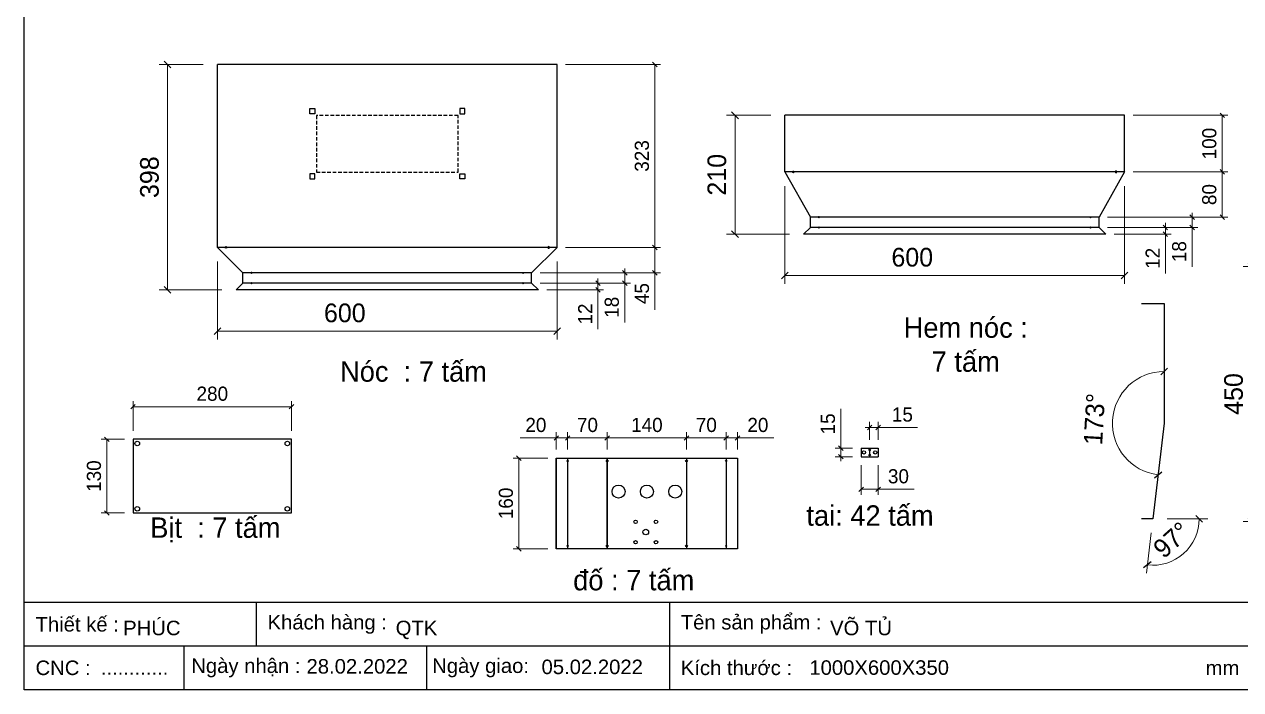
# Model space of a CAD drawing. Header units: millimetres. Extents: x 0 to 3804, y 0 to 2690.
# Drawn here: x 0 to 2149, y 0 to 1175 of the extents above; entities that cross this region are included whole.
import ezdxf

# ---------------------------------------------------------------- set-up
doc = ezdxf.new("R2010")
doc.units = ezdxf.units.MM
doc.linetypes.add('HIDDEN', pattern=[9.525, 6.35, -3.175])
for name, color, linetype in [('CNC', 7, 'Continuous'), ('DIM', 253, 'Continuous'), ('FIRE PROTECTION', 1, 'Continuous')]:
    doc.layers.add(name, color=color, linetype=linetype)
doc.styles.add('Arial', font='arial.ttf')
doc.dimstyles.new('Dim-25', dxfattribs={"dimtxt": 25, "dimasz": 8, "dimexe": 10, "dimexo": 15, "dimgap": 10, "dimtad": 1, "dimdec": 0, "dimtxsty": 'Standard', "dimblk": 'OBLIQUE', "dimcen": 10, "dimclrd": 5, "dimclre": 5, "dimclrt": 3, "dimazin": 3, "dimtfac": 1, "dimtdec": 0, "dimtmove": 0, "dimatfit": 3, "dimldrblk": 'OBLIQUE', "dimlwd": 9, "dimlwe": 9})
doc.dimstyles.new('Dim-33', dxfattribs={"dimtxt": 33, "dimasz": 12, "dimexe": 15, "dimexo": 25, "dimgap": 15, "dimtad": 1, "dimdec": 0, "dimtxsty": 'Standard', "dimblk": 'OBLIQUE', "dimcen": 10, "dimclrd": 5, "dimclre": 5, "dimclrt": 3, "dimazin": 3, "dimtfac": 1, "dimtdec": 0, "dimtmove": 0, "dimatfit": 3, "dimldrblk": 'OPEN30', "dimlwd": 9, "dimlwe": 9})

# ---------------------------------------------------------------- blocks, each defined once
blk = doc.blocks.new('*D12')
at = {"color": 0, "linetype": 'ByBlock', "lineweight": -2}
for p, q in [((347.2, 639.1), (335.2, 627.1)), ((935.2, 627.1), (947.2, 639.1))]:
    blk.add_line(p, q, dxfattribs=at)
at = {"layer": 'Defpoints', "color": 0, "transparency": 16777216}
for p in [(341.2, 780.8), (941.2, 780.8), (341.2, 633.1)]:
    blk.add_point(p, dxfattribs=at)
at = {"layer": 'DIM', "color": 5, "lineweight": 9, "transparency": 16777216}
for p, q in [((341.2, 755.8), (341.2, 618.1)), ((941.2, 755.8), (941.2, 618.1)), ((941.2, 633.1), (341.2, 633.1))]:
    blk.add_line(p, q, dxfattribs=at)
at = {"layer": 'DIM', "color": 3, "transparency": 16777216, "insert": (566.2, 665), "char_height": 33, "attachment_point": 5}
blk.add_mtext('600', dxfattribs=at)
blk = doc.blocks.new('_Oblique')
at = {"color": 0, "linetype": 'ByBlock', "lineweight": -2}
blk.add_line((-0.5, -0.5), (0.5, 0.5), dxfattribs=at)
blk = doc.blocks.new('_Open30')
at = {"color": 0, "linetype": 'ByBlock', "lineweight": -2}
for p, q in [((-1, 0.27), (0, 0)), ((0, 0), (-1, -0.27)), ((0, 0), (-1, 0))]:
    blk.add_line(p, q, dxfattribs=at)
blk = doc.blocks.new('f3daunguoc')
at = {"layer": 'CNC', "color": 2, "lineweight": -3}
blk.add_circle((0, 0), 1.5, dxfattribs=at)
blk = doc.blocks.new('f2dauxuoi')
at = {"layer": 'CNC', "color": 2, "lineweight": -3}
blk.add_circle((0, 0), 1, dxfattribs=at)
blk = doc.blocks.new('*D13')
at = {"color": 0, "linetype": 'ByBlock', "lineweight": -2}
for p, q in [((259.1, 1097.8), (247.1, 1109.8)), ((247.1, 711.8), (259.1, 699.8))]:
    blk.add_line(p, q, dxfattribs=at)
at = {"layer": 'Defpoints', "color": 0, "ltscale": 3, "transparency": 16777216}
for p in [(341.2, 1103.8), (253.1, 705.8), (374.2, 705.8)]:
    blk.add_point(p, dxfattribs=at)
at = {"layer": 'DIM', "color": 5, "lineweight": 9, "ltscale": 3, "transparency": 16777216}
for p, q in [((316.2, 1103.8), (238.1, 1103.8)), ((253.1, 1103.8), (253.1, 705.8)), ((349.2, 705.8), (238.1, 705.8))]:
    blk.add_line(p, q, dxfattribs=at)
at = {"layer": 'DIM', "color": 3, "ltscale": 3, "transparency": 16777216, "insert": (221.2, 904.8), "char_height": 33, "attachment_point": 5, "rotation": 90}
blk.add_mtext('398', dxfattribs=at)
blk = doc.blocks.new('*D14')
at = {"color": 0, "linetype": 'ByBlock', "lineweight": -2}
for p, q in [((1117.9, 776.8), (1109.9, 784.8)), ((1109.9, 739.8), (1117.9, 731.8))]:
    blk.add_line(p, q, dxfattribs=at)
at = {"layer": 'Defpoints', "color": 0, "ltscale": 3, "transparency": 16777216}
for p in [(941.2, 780.8), (896.2, 735.8), (1113.9, 735.8)]:
    blk.add_point(p, dxfattribs=at)
at = {"layer": 'DIM', "color": 5, "lineweight": 9, "ltscale": 3, "transparency": 16777216}
for p, q in [((956.2, 780.8), (1123.9, 780.8)), ((1113.9, 780.8), (1113.9, 735.8)), ((911.2, 735.8), (1123.9, 735.8)), ((1113.9, 735.8), (1113.9, 670.8))]:
    blk.add_line(p, q, dxfattribs=at)
at = {"layer": 'DIM', "color": 3, "ltscale": 3, "transparency": 16777216, "insert": (1091.2, 699.3), "char_height": 25, "attachment_point": 5, "rotation": 90}
blk.add_mtext('45', dxfattribs=at)
blk = doc.blocks.new('*D15')
at = {"color": 0, "linetype": 'ByBlock', "lineweight": -2}
for p, q in [((1009.4, 721.8), (1017.4, 713.8)), ((1017.4, 701.8), (1009.4, 709.8))]:
    blk.add_line(p, q, dxfattribs=at)
at = {"layer": 'Defpoints', "color": 0, "ltscale": 3, "transparency": 16777216}
for p in [(896.2, 717.8), (908.2, 705.8), (1013.4, 705.8)]:
    blk.add_point(p, dxfattribs=at)
at = {"layer": 'DIM', "color": 5, "lineweight": 9, "ltscale": 3, "transparency": 16777216}
for p, q in [((911.2, 717.8), (1023.4, 717.8)), ((1013.4, 717.8), (1013.4, 725.8)), ((1013.4, 717.8), (1013.4, 705.8)), ((923.2, 705.8), (1023.4, 705.8)), ((1013.4, 705.8), (1013.4, 636.6))]:
    blk.add_line(p, q, dxfattribs=at)
at = {"layer": 'DIM', "color": 3, "ltscale": 3, "transparency": 16777216, "insert": (990.9, 663.2), "char_height": 25, "attachment_point": 5, "rotation": 90}
blk.add_mtext('12', dxfattribs=at)
blk = doc.blocks.new('*D16')
at = {"color": 0, "linetype": 'ByBlock', "lineweight": -2}
for p, q in [((1056.7, 739.8), (1064.7, 731.8)), ((1064.7, 713.8), (1056.7, 721.8))]:
    blk.add_line(p, q, dxfattribs=at)
at = {"layer": 'Defpoints', "color": 0, "ltscale": 3, "transparency": 16777216}
for p in [(896.2, 735.8), (896.2, 717.8), (1060.7, 717.8)]:
    blk.add_point(p, dxfattribs=at)
at = {"layer": 'DIM', "color": 5, "lineweight": 9, "ltscale": 3, "transparency": 16777216}
for p, q in [((911.2, 735.8), (1070.7, 735.8)), ((1060.7, 735.8), (1060.7, 743.8)), ((1060.7, 735.8), (1060.7, 717.8)), ((911.2, 717.8), (1070.7, 717.8)), ((1060.7, 717.8), (1060.7, 648.3))]:
    blk.add_line(p, q, dxfattribs=at)
at = {"layer": 'DIM', "color": 3, "ltscale": 3, "transparency": 16777216, "insert": (1037.9, 675.1), "char_height": 25, "attachment_point": 5, "rotation": 90}
blk.add_mtext('18', dxfattribs=at)
blk = doc.blocks.new('*D17')
at = {"color": 0, "linetype": 'ByBlock', "lineweight": -2}
for p, q in [((1117.9, 1099.8), (1109.9, 1107.8)), ((1109.9, 784.8), (1117.9, 776.8))]:
    blk.add_line(p, q, dxfattribs=at)
at = {"layer": 'Defpoints', "color": 0, "ltscale": 3, "transparency": 16777216}
for p in [(941.2, 1103.8), (1113.9, 1103.8), (941.2, 780.8)]:
    blk.add_point(p, dxfattribs=at)
at = {"layer": 'DIM', "color": 5, "lineweight": 9, "ltscale": 3, "transparency": 16777216}
for p, q in [((956.2, 1103.8), (1123.9, 1103.8)), ((1113.9, 780.8), (1113.9, 1103.8)), ((956.2, 780.8), (1123.9, 780.8))]:
    blk.add_line(p, q, dxfattribs=at)
at = {"layer": 'DIM', "color": 3, "ltscale": 3, "transparency": 16777216, "insert": (1091.1, 942.3), "char_height": 25, "attachment_point": 5, "rotation": 90}
blk.add_mtext('323', dxfattribs=at)
blk = doc.blocks.new('*D18')
at = {"color": 0, "linetype": 'ByBlock', "lineweight": -2}
for p, q in [((1349.6, 737.4), (1337.6, 725.4)), ((1937.6, 725.4), (1949.6, 737.4))]:
    blk.add_line(p, q, dxfattribs=at)
at = {"layer": 'Defpoints', "color": 0, "transparency": 16777216}
for p in [(1343.6, 914.1), (1943.6, 914.1), (1343.6, 731.4)]:
    blk.add_point(p, dxfattribs=at)
at = {"layer": 'DIM', "color": 5, "lineweight": 9, "transparency": 16777216}
for p, q in [((1343.6, 889.1), (1343.6, 716.4)), ((1943.6, 889.1), (1943.6, 716.4)), ((1943.6, 731.4), (1343.6, 731.4))]:
    blk.add_line(p, q, dxfattribs=at)
at = {"layer": 'DIM', "color": 3, "transparency": 16777216, "insert": (1568.6, 763.3), "char_height": 33, "attachment_point": 5}
blk.add_mtext('600', dxfattribs=at)
blk = doc.blocks.new('*D19')
at = {"color": 0, "linetype": 'ByBlock', "lineweight": -2}
for p, q in [((1261.5, 1008.1), (1249.5, 1020.1)), ((1249.5, 810.1), (1261.5, 798.1))]:
    blk.add_line(p, q, dxfattribs=at)
at = {"layer": 'Defpoints', "color": 0, "ltscale": 3, "transparency": 16777216}
for p in [(1343.6, 1014.1), (1255.5, 804.1), (1376.6, 804.1)]:
    blk.add_point(p, dxfattribs=at)
at = {"layer": 'DIM', "color": 5, "lineweight": 9, "ltscale": 3, "transparency": 16777216}
for p, q in [((1318.6, 1014.1), (1240.5, 1014.1)), ((1255.5, 1014.1), (1255.5, 804.1)), ((1351.6, 804.1), (1240.5, 804.1))]:
    blk.add_line(p, q, dxfattribs=at)
at = {"layer": 'DIM', "color": 3, "ltscale": 3, "transparency": 16777216, "insert": (1223.6, 909.1), "char_height": 33, "attachment_point": 5, "rotation": 90}
blk.add_mtext('210', dxfattribs=at)
blk = doc.blocks.new('*D20')
at = {"color": 0, "linetype": 'ByBlock', "lineweight": -2}
for p, q in [((2120.3, 910.1), (2112.3, 918.1)), ((2112.3, 838.1), (2120.3, 830.1))]:
    blk.add_line(p, q, dxfattribs=at)
at = {"layer": 'Defpoints', "color": 0, "ltscale": 3, "transparency": 16777216}
for p in [(1943.6, 914.1), (1898.6, 834.1), (2116.3, 834.1)]:
    blk.add_point(p, dxfattribs=at)
at = {"layer": 'DIM', "color": 5, "lineweight": 9, "ltscale": 3, "transparency": 16777216}
for p, q in [((1958.6, 914.1), (2126.3, 914.1)), ((2116.3, 914.1), (2116.3, 834.1)), ((1913.6, 834.1), (2126.3, 834.1))]:
    blk.add_line(p, q, dxfattribs=at)
at = {"layer": 'DIM', "color": 3, "ltscale": 3, "transparency": 16777216, "insert": (2093.5, 874.1), "char_height": 25, "attachment_point": 5, "rotation": 90}
blk.add_mtext('80', dxfattribs=at)
blk = doc.blocks.new('*D21')
at = {"color": 0, "linetype": 'ByBlock', "lineweight": -2}
for p, q in [((2011.8, 820.1), (2019.8, 812.1)), ((2019.8, 800.1), (2011.8, 808.1))]:
    blk.add_line(p, q, dxfattribs=at)
at = {"layer": 'Defpoints', "color": 0, "ltscale": 3, "transparency": 16777216}
for p in [(1898.6, 816.1), (1910.6, 804.1), (2015.8, 804.1)]:
    blk.add_point(p, dxfattribs=at)
at = {"layer": 'DIM', "color": 5, "lineweight": 9, "ltscale": 3, "transparency": 16777216}
for p, q in [((2015.8, 816.1), (2015.8, 824.1)), ((1913.6, 816.1), (2025.8, 816.1)), ((1925.6, 804.1), (2025.8, 804.1)), ((2015.8, 816.1), (2015.8, 804.1)), ((2015.8, 804.1), (2015.8, 734.9))]:
    blk.add_line(p, q, dxfattribs=at)
at = {"layer": 'DIM', "color": 3, "ltscale": 3, "transparency": 16777216, "insert": (1993.3, 761.5), "char_height": 25, "attachment_point": 5, "rotation": 90}
blk.add_mtext('12', dxfattribs=at)
blk = doc.blocks.new('*D22')
at = {"color": 0, "linetype": 'ByBlock', "lineweight": -2}
for p, q in [((2059.1, 838.1), (2067.1, 830.1)), ((2067.1, 812.1), (2059.1, 820.1))]:
    blk.add_line(p, q, dxfattribs=at)
at = {"layer": 'Defpoints', "color": 0, "ltscale": 3, "transparency": 16777216}
for p in [(1898.6, 834.1), (1898.6, 816.1), (2063.1, 816.1)]:
    blk.add_point(p, dxfattribs=at)
at = {"layer": 'DIM', "color": 5, "lineweight": 9, "ltscale": 3, "transparency": 16777216}
for p, q in [((2063.1, 834.1), (2063.1, 842.1)), ((1913.6, 834.1), (2073.1, 834.1)), ((2063.1, 834.1), (2063.1, 816.1)), ((1913.6, 816.1), (2073.1, 816.1)), ((2063.1, 816.1), (2063.1, 746.6))]:
    blk.add_line(p, q, dxfattribs=at)
at = {"layer": 'DIM', "color": 3, "ltscale": 3, "transparency": 16777216, "insert": (2040.3, 773.4), "char_height": 25, "attachment_point": 5, "rotation": 90}
blk.add_mtext('18', dxfattribs=at)
blk = doc.blocks.new('*D23')
at = {"color": 0, "linetype": 'ByBlock', "lineweight": -2}
for p, q in [((2120.3, 1010.1), (2112.3, 1018.1)), ((2112.3, 918.1), (2120.3, 910.1))]:
    blk.add_line(p, q, dxfattribs=at)
at = {"layer": 'Defpoints', "color": 0, "ltscale": 3, "transparency": 16777216}
for p in [(1943.6, 1014.1), (2116.3, 1014.1), (1943.6, 914.1)]:
    blk.add_point(p, dxfattribs=at)
at = {"layer": 'DIM', "color": 5, "lineweight": 9, "ltscale": 3, "transparency": 16777216}
for p, q in [((1958.6, 1014.1), (2126.3, 1014.1)), ((2116.3, 914.1), (2116.3, 1014.1)), ((1958.6, 914.1), (2126.3, 914.1))]:
    blk.add_line(p, q, dxfattribs=at)
at = {"layer": 'DIM', "color": 3, "ltscale": 3, "transparency": 16777216, "insert": (2093.5, 964.1), "char_height": 25, "attachment_point": 5, "rotation": 90}
blk.add_mtext('100', dxfattribs=at)
blk = doc.blocks.new('*D38')
at = {"color": 0, "linetype": 'ByBlock', "lineweight": -2}
for p, q in [((196.1, 503.6), (188.1, 495.6)), ((468.1, 495.6), (476.1, 503.6))]:
    blk.add_line(p, q, dxfattribs=at)
at = {"layer": 'Defpoints', "color": 0, "ltscale": 3, "transparency": 16777216}
for p in [(472.1, 499.6), (192.1, 442), (472.1, 442)]:
    blk.add_point(p, dxfattribs=at)
at = {"layer": 'DIM', "color": 5, "lineweight": 9, "ltscale": 3, "transparency": 16777216}
for p, q in [((192.1, 457), (192.1, 509.6)), ((192.1, 499.6), (472.1, 499.6)), ((472.1, 457), (472.1, 509.6))]:
    blk.add_line(p, q, dxfattribs=at)
at = {"layer": 'DIM', "color": 3, "ltscale": 3, "transparency": 16777216, "insert": (332.1, 522.4), "char_height": 25, "attachment_point": 5}
blk.add_mtext('280', dxfattribs=at)
blk = doc.blocks.new('*D39')
at = {"color": 0, "linetype": 'ByBlock', "lineweight": -2}
for p, q in [((149.9, 438), (141.9, 446)), ((141.9, 316), (149.9, 308))]:
    blk.add_line(p, q, dxfattribs=at)
at = {"layer": 'Defpoints', "color": 0, "ltscale": 3, "transparency": 16777216}
for p in [(192.1, 442), (145.9, 312), (192.1, 312)]:
    blk.add_point(p, dxfattribs=at)
at = {"layer": 'DIM', "color": 5, "lineweight": 9, "ltscale": 3, "transparency": 16777216}
for p, q in [((177.1, 442), (135.9, 442)), ((145.9, 442), (145.9, 312)), ((177.1, 312), (135.9, 312))]:
    blk.add_line(p, q, dxfattribs=at)
at = {"layer": 'DIM', "color": 3, "ltscale": 3, "transparency": 16777216, "insert": (123.1, 377), "char_height": 25, "attachment_point": 5, "rotation": 90}
blk.add_mtext('130', dxfattribs=at)
blk = doc.blocks.new('*D52')
at = {"color": 0, "linetype": 'ByBlock', "lineweight": -2}
for p, q in [((1243.8, 448.4), (1235.8, 440.4)), ((1255.8, 440.4), (1263.8, 448.4))]:
    blk.add_line(p, q, dxfattribs=at)
at = {"layer": 'Defpoints', "color": 0, "ltscale": 3, "transparency": 16777216}
for p in [(1259.8, 444.4), (1239.8, 408.8), (1259.8, 408.8)]:
    blk.add_point(p, dxfattribs=at)
at = {"layer": 'DIM', "color": 5, "lineweight": 9, "ltscale": 3, "transparency": 16777216}
for p, q in [((1239.8, 423.8), (1239.8, 454.4)), ((1259.8, 423.8), (1259.8, 454.4)), ((1239.8, 444.4), (1259.8, 444.4)), ((1259.8, 444.4), (1324, 444.4))]:
    blk.add_line(p, q, dxfattribs=at)
at = {"layer": 'DIM', "color": 3, "ltscale": 3, "transparency": 16777216, "insert": (1295.9, 467.2), "char_height": 25, "attachment_point": 5}
blk.add_mtext('20', dxfattribs=at)
blk = doc.blocks.new('*D53')
at = {"color": 0, "linetype": 'ByBlock', "lineweight": -2}
for p, q in [((1173.8, 448.4), (1165.8, 440.4)), ((1235.8, 440.4), (1243.8, 448.4))]:
    blk.add_line(p, q, dxfattribs=at)
at = {"layer": 'Defpoints', "color": 0, "ltscale": 3, "transparency": 16777216}
for p in [(1169.8, 444.4), (1169.8, 408.8), (1239.8, 408.8)]:
    blk.add_point(p, dxfattribs=at)
at = {"layer": 'DIM', "color": 5, "lineweight": 9, "ltscale": 3, "transparency": 16777216}
for p, q in [((1169.8, 423.8), (1169.8, 454.4)), ((1239.8, 423.8), (1239.8, 454.4)), ((1239.8, 444.4), (1169.8, 444.4))]:
    blk.add_line(p, q, dxfattribs=at)
at = {"layer": 'DIM', "color": 3, "ltscale": 3, "transparency": 16777216, "insert": (1204.8, 467.2), "char_height": 25, "attachment_point": 5}
blk.add_mtext('70', dxfattribs=at)
blk = doc.blocks.new('*D54')
at = {"color": 0, "linetype": 'ByBlock', "lineweight": -2}
for p, q in [((1033.8, 448.4), (1025.8, 440.4)), ((1165.8, 440.4), (1173.8, 448.4))]:
    blk.add_line(p, q, dxfattribs=at)
at = {"layer": 'Defpoints', "color": 0, "ltscale": 3, "transparency": 16777216}
for p in [(1029.8, 444.4), (1029.8, 408.8), (1169.8, 408.8)]:
    blk.add_point(p, dxfattribs=at)
at = {"layer": 'DIM', "color": 5, "lineweight": 9, "ltscale": 3, "transparency": 16777216}
for p, q in [((1029.8, 423.8), (1029.8, 454.4)), ((1169.8, 423.8), (1169.8, 454.4)), ((1169.8, 444.4), (1029.8, 444.4))]:
    blk.add_line(p, q, dxfattribs=at)
at = {"layer": 'DIM', "color": 3, "ltscale": 3, "transparency": 16777216, "insert": (1099.8, 467.2), "char_height": 25, "attachment_point": 5}
blk.add_mtext('140', dxfattribs=at)
blk = doc.blocks.new('*D55')
at = {"color": 0, "linetype": 'ByBlock', "lineweight": -2}
for p, q in [((963.8, 448.4), (955.8, 440.4)), ((1025.8, 440.4), (1033.8, 448.4))]:
    blk.add_line(p, q, dxfattribs=at)
at = {"layer": 'Defpoints', "color": 0, "ltscale": 3, "transparency": 16777216}
for p in [(959.8, 444.4), (959.8, 408.8), (1029.8, 408.8)]:
    blk.add_point(p, dxfattribs=at)
at = {"layer": 'DIM', "color": 5, "lineweight": 9, "ltscale": 3, "transparency": 16777216}
for p, q in [((959.8, 423.8), (959.8, 454.4)), ((1029.8, 423.8), (1029.8, 454.4)), ((1029.8, 444.4), (959.8, 444.4))]:
    blk.add_line(p, q, dxfattribs=at)
at = {"layer": 'DIM', "color": 3, "ltscale": 3, "transparency": 16777216, "insert": (994.8, 467.2), "char_height": 25, "attachment_point": 5}
blk.add_mtext('70', dxfattribs=at)
blk = doc.blocks.new('*D56')
at = {"color": 0, "linetype": 'ByBlock', "lineweight": -2}
for p, q in [((943.8, 448.4), (935.8, 440.4)), ((955.8, 440.4), (963.8, 448.4))]:
    blk.add_line(p, q, dxfattribs=at)
at = {"layer": 'Defpoints', "color": 0, "ltscale": 3, "transparency": 16777216}
for p in [(939.8, 444.4), (939.8, 408.8), (959.8, 408.8)]:
    blk.add_point(p, dxfattribs=at)
at = {"layer": 'DIM', "color": 5, "lineweight": 9, "ltscale": 3, "transparency": 16777216}
for p, q in [((939.8, 423.8), (939.8, 454.4)), ((959.8, 423.8), (959.8, 454.4)), ((939.8, 444.4), (875.7, 444.4)), ((959.8, 444.4), (939.8, 444.4))]:
    blk.add_line(p, q, dxfattribs=at)
at = {"layer": 'DIM', "color": 3, "ltscale": 3, "transparency": 16777216, "insert": (903.7, 467.2), "char_height": 25, "attachment_point": 5}
blk.add_mtext('20', dxfattribs=at)
blk = doc.blocks.new('*D57')
at = {"color": 0, "linetype": 'ByBlock', "lineweight": -2}
for p, q in [((877.5, 404.8), (869.5, 412.8)), ((869.5, 252.8), (877.5, 244.8))]:
    blk.add_line(p, q, dxfattribs=at)
at = {"layer": 'Defpoints', "color": 0, "ltscale": 3, "transparency": 16777216}
for p in [(939.8, 408.8), (873.5, 248.8), (939.8, 248.8)]:
    blk.add_point(p, dxfattribs=at)
at = {"layer": 'DIM', "color": 5, "lineweight": 9, "ltscale": 3, "transparency": 16777216}
for p, q in [((924.8, 408.8), (863.5, 408.8)), ((873.5, 408.8), (873.5, 248.8)), ((924.8, 248.8), (863.5, 248.8))]:
    blk.add_line(p, q, dxfattribs=at)
at = {"layer": 'DIM', "color": 3, "ltscale": 3, "transparency": 16777216, "insert": (850.8, 328.8), "char_height": 25, "attachment_point": 5, "rotation": 90}
blk.add_mtext('160', dxfattribs=at)
blk = doc.blocks.new('*D58')
at = {"color": 0, "linetype": 'ByBlock', "lineweight": -2}
for p, q in [((1489.3, 458.8), (1497.3, 466.8)), ((1512.3, 466.8), (1504.3, 458.8))]:
    blk.add_line(p, q, dxfattribs=at)
at = {"layer": 'Defpoints', "color": 0, "ltscale": 3, "transparency": 16777216}
for p in [(1508.3, 462.8), (1493.3, 426.3), (1508.3, 426.3)]:
    blk.add_point(p, dxfattribs=at)
at = {"layer": 'DIM', "color": 5, "lineweight": 9, "ltscale": 3, "transparency": 16777216}
for p, q in [((1493.3, 441.3), (1493.3, 472.8)), ((1508.3, 441.3), (1508.3, 472.8)), ((1493.3, 462.8), (1485.3, 462.8)), ((1493.3, 462.8), (1508.3, 462.8)), ((1508.3, 462.8), (1578, 462.8))]:
    blk.add_line(p, q, dxfattribs=at)
at = {"layer": 'DIM', "color": 3, "ltscale": 3, "transparency": 16777216, "insert": (1551.2, 485.6), "char_height": 25, "attachment_point": 5}
blk.add_mtext('15', dxfattribs=at)
blk = doc.blocks.new('*D59')
at = {"color": 0, "linetype": 'ByBlock', "lineweight": -2}
for p, q in [((1482.3, 357.8), (1474.3, 349.8)), ((1504.3, 349.8), (1512.3, 357.8))]:
    blk.add_line(p, q, dxfattribs=at)
at = {"layer": 'Defpoints', "color": 0, "ltscale": 3, "transparency": 16777216}
for p in [(1478.3, 411.3), (1508.3, 411.3), (1508.3, 353.8)]:
    blk.add_point(p, dxfattribs=at)
at = {"layer": 'DIM', "color": 5, "lineweight": 9, "ltscale": 3, "transparency": 16777216}
for p, q in [((1478.3, 396.3), (1478.3, 343.8)), ((1508.3, 396.3), (1508.3, 343.8)), ((1478.3, 353.8), (1508.3, 353.8)), ((1508.3, 353.8), (1572.1, 353.8))]:
    blk.add_line(p, q, dxfattribs=at)
at = {"layer": 'DIM', "color": 3, "ltscale": 3, "transparency": 16777216, "insert": (1544.2, 376.6), "char_height": 25, "attachment_point": 5}
blk.add_mtext('30', dxfattribs=at)
blk = doc.blocks.new('*D60')
at = {"color": 0, "linetype": 'ByBlock', "lineweight": -2}
for p, q in [((1438.5, 430.3), (1446.5, 422.3)), ((1446.5, 407.3), (1438.5, 415.3))]:
    blk.add_line(p, q, dxfattribs=at)
at = {"layer": 'Defpoints', "color": 0, "ltscale": 3, "transparency": 16777216}
for p in [(1442.5, 426.3), (1478.3, 426.3), (1478.3, 411.3)]:
    blk.add_point(p, dxfattribs=at)
at = {"layer": 'DIM', "color": 5, "lineweight": 9, "ltscale": 3, "transparency": 16777216}
for p, q in [((1442.5, 426.3), (1442.5, 496)), ((1463.3, 426.3), (1432.5, 426.3)), ((1463.3, 411.3), (1432.5, 411.3)), ((1442.5, 411.3), (1442.5, 426.3)), ((1442.5, 411.3), (1442.5, 403.3))]:
    blk.add_line(p, q, dxfattribs=at)
at = {"layer": 'DIM', "color": 3, "ltscale": 3, "transparency": 16777216, "insert": (1419.7, 469.2), "char_height": 25, "attachment_point": 5, "rotation": 90}
blk.add_mtext('15', dxfattribs=at)
blk = doc.blocks.new('*D62')
at = {"color": 0, "linetype": 'ByBlock', "lineweight": -2}
for p, q in [((2174.3, 741), (2162.3, 753)), ((2162.3, 303), (2174.3, 291))]:
    blk.add_line(p, q, dxfattribs=at)
at = {"layer": 'Defpoints', "color": 0, "transparency": 16777216}
for p in [(2231.4, 747), (2168.3, 297), (2231.4, 297)]:
    blk.add_point(p, dxfattribs=at)
at = {"layer": 'DIM', "color": 5, "lineweight": 9, "transparency": 16777216}
for p, q in [((2206.4, 747), (2153.3, 747)), ((2168.3, 747), (2168.3, 297)), ((2206.4, 297), (2153.3, 297))]:
    blk.add_line(p, q, dxfattribs=at)
at = {"layer": 'DIM', "color": 3, "transparency": 16777216, "insert": (2136.4, 522), "char_height": 33, "attachment_point": 5, "rotation": 90}
blk.add_mtext('450', dxfattribs=at)
blk = doc.blocks.new('*D69')
at = {"color": 0, "linetype": 'ByBlock', "lineweight": -2}
for p, q in [((2007.7, 555.9), (2019.7, 567.9)), ((1996.3, 374.2), (2009.6, 384.7))]:
    blk.add_line(p, q, dxfattribs=at)
at = {"color": 5, "lineweight": 9, "transparency": 16777216}
blk.add_arc((2013.7, 470.3), 91.5, 90, 263.2429, dxfattribs=at)
at = {"layer": 'Defpoints', "color": 0, "transparency": 16777216}
for p in [(2013.7, 681.6), (1936.3, 519.2), (2013.7, 470.3), (2013.7, 470.3), (1993.7, 301.5)]:
    blk.add_point(p, dxfattribs=at)
at = {"color": 3, "transparency": 16777216, "insert": (1890.5, 477.6), "char_height": 33, "attachment_point": 5, "rotation": 86.6215}
blk.add_mtext('173°', dxfattribs=at)
blk = doc.blocks.new('*D70')
at = {"color": 5, "lineweight": 9, "transparency": 16777216}
for p, q in [((2018.7, 301.5), (2090.6, 301.5)), ((1990.8, 276.7), (1982.3, 205.4))]:
    blk.add_line(p, q, dxfattribs=at)
at = {"color": 0, "linetype": 'ByBlock', "lineweight": -2}
for p, q in [((2081.6, 295.5), (2069.6, 307.5)), ((1990.8, 225.5), (1977.4, 215))]:
    blk.add_line(p, q, dxfattribs=at)
at = {"color": 5, "lineweight": 9, "transparency": 16777216}
blk.add_arc((1993.7, 301.5), 81.8, 263.2429, 0, dxfattribs=at)
at = {"layer": 'Defpoints', "color": 0, "transparency": 16777216}
for p in [(2013.7, 470.3), (1973.7, 301.5), (1993.7, 301.5), (1993.7, 301.5), (2028.9, 227.7)]:
    blk.add_point(p, dxfattribs=at)
at = {"color": 3, "transparency": 16777216, "insert": (2026.9, 264.2), "char_height": 33, "attachment_point": 5, "rotation": 41.6215}
blk.add_mtext('97°', dxfattribs=at)
blk = doc.blocks.new('KHUNG CHUẨN')
at = {"color": 7}
for p, q in [((19889.2, -28535.2), (16919.2, -28535.2)), ((17239.2, -28535.2), (17239.2, -28595.2)), ((17809.2, -28535.2), (17809.2, -28655.2)), ((18939.2, -28595.2), (16919.2, -28595.2)), ((17139.2, -28595.2), (17139.2, -28655.2)), ((17474.2, -28595.2), (17474.2, -28655.2))]:
    blk.add_line(p, q, dxfattribs=at)
blk.add_lwpolyline([(16919.2, -26555.2), (19889.2, -26555.2), (19889.2, -28655.2), (16919.2, -28655.2)], close=True, dxfattribs=at)
at = {"color": 2, "char_height": 20, "attachment_point": 4, "style": 'Arial'}
for s, insert, width in [('  Thiết kế :', (16919.2, -28565.2), 917.634), ('  Khách hàng :', (17239.2, -28565.2), 917.634), ('  Tên sản phẩm :', (17809.2, -28565.2), 917.634), ('  CNC :', (16919.2, -28625.2), 917.634), ('  Ngày nhận :', (17134, -28625.2), 556.651), ('  Ngày giao:', (17466.3, -28625.2), 556.651), ('  Kích thước :', (17809.2, -28625.2), 917.634), ('mm', (18548.6, -28625.2), 73.831)]:
    blk.add_mtext(s, dxfattribs=dict(at, insert=insert, width=width))
at = {"color": 3, "style": 'Arial'}
for tag, p in [('#01', (17055.6, -28580.1)), ('#02', (17431.4, -28580.1)), ('#03', (18030.6, -28580.1)), ('#08', (18751.7, -28580.1)), ('#10', (19064.8, -28580.1)), ('#04', (17024.8, -28634.6)), ('#05', (17308.5, -28633)), ('#06', (17632.7, -28633.7)), ('#07', (18002, -28634.7)), ('#09', (18753.8, -28632.6)), ('#11', (19060.3, -28625.7)), ('#12', (19806.5, -28628.9))]:
    blk.add_attdef(tag, p, '', height=20, dxfattribs=at)

msp = doc.modelspace()

# ---------------------------------------------------------------- linework, layer by layer
at = {"color": 7}
for p, q in [((941.2, 1103.8), (341.2, 1103.8)), ((1943.6, 1014.1), (1343.6, 1014.1)), ((1943.6, 914.1), (1343.6, 914.1)), ((1343.6, 914.1), (1388.6, 834.1)), ((1943.6, 914.1), (1898.6, 834.1)), ((1388.6, 816.1), (1388.6, 834.1)), ((1898.6, 834.1), (1388.6, 834.1)), ((1898.6, 816.1), (1898.6, 834.1)), ((1376.6, 804.1), (1388.6, 816.1)), ((1910.6, 804.1), (1376.6, 804.1)), ((1898.6, 816.1), (1388.6, 816.1)), ((1910.6, 804.1), (1898.6, 816.1)), ((941.2, 780.8), (341.2, 780.8)), ((341.2, 780.8), (386.2, 735.8)), ((941.2, 780.8), (896.2, 735.8)), ((386.2, 717.8), (386.2, 735.8)), ((896.2, 735.8), (386.2, 735.8)), ((896.2, 717.8), (896.2, 735.8)), ((374.2, 705.8), (386.2, 717.8)), ((896.2, 717.8), (386.2, 717.8)), ((908.2, 705.8), (896.2, 717.8)), ((908.2, 705.8), (374.2, 705.8))]:
    msp.add_line(p, q, dxfattribs=at)
at = {"ltscale": 3}
for p, q in [((939.8, 408.8), (939.8, 248.8)), ((959.8, 408.8), (959.8, 248.8)), ((1029.8, 408.8), (1029.8, 248.8)), ((1169.8, 408.8), (1169.8, 248.8)), ((1239.8, 408.8), (1239.8, 248.8)), ((1259.8, 408.8), (1259.8, 248.8)), ((1478.3, 426.3), (1508.3, 426.3)), ((1478.3, 426.3), (1478.3, 411.3)), ((1478.3, 411.3), (1508.3, 411.3)), ((1493.3, 426.3), (1493.3, 411.3)), ((1508.3, 426.3), (1508.3, 411.3))]:
    msp.add_line(p, q, dxfattribs=at)
at = {"color": 7}
for points in [[(341.2, 780.8), (341.2, 1103.8)], [(941.2, 780.8), (941.2, 1103.8)], [(941.2, 780.8), (941.2, 1103.8)], [(1343.6, 914.1), (1343.6, 1014.1)], [(1943.6, 914.1), (1943.6, 1014.1)], [(1943.6, 914.1), (1943.6, 1014.1)]]:
    msp.add_lwpolyline(points, dxfattribs=at)
at = {"color": 2}
for points in [[(513.1, 1016.9), (504.1, 1016.9), (504.1, 1025.9), (513.1, 1025.9)], [(769.3, 1016.9), (778.3, 1016.9), (778.3, 1025.9), (769.3, 1025.9)], [(513.1, 910.7), (504.1, 910.7), (504.1, 901.7), (513.1, 901.7)], [(769.3, 910.7), (778.3, 910.7), (778.3, 901.7), (769.3, 901.7)]]:
    msp.add_lwpolyline(points, close=True, dxfattribs=at)
at = {"color": 2, "linetype": 'HIDDEN'}
msp.add_lwpolyline([(516.2, 1013.8), (516.2, 913.8), (766.2, 913.8), (766.2, 1013.8)], close=True, dxfattribs=at)
msp.add_lwpolyline([(192.1, 442), (192.1, 312), (472.1, 312), (472.1, 442)], close=True)
at = {"ltscale": 3}
for points in [[(939.8, 408.8), (1259.8, 408.8), (1259.8, 248.8), (939.8, 248.8)], [(1029.8, 408.8), (1169.8, 408.8), (1169.8, 248.8), (1029.8, 248.8)]]:
    msp.add_lwpolyline(points, close=True, dxfattribs=at)
at = {"color": 7}
for centre in [(199.5, 434.6), (464.7, 434.6), (199.5, 319.4), (464.7, 319.4)]:
    msp.add_circle(centre, 4, dxfattribs=at)
at = {"color": 2, "ltscale": 3}
for centre, radius in [((1483.3, 418.8), 3), ((1493.3, 423.3), 1.5), ((1493.3, 414.3), 1.5), ((1503.3, 418.8), 3), ((959.8, 403.8), 1), ((1029.8, 403.8), 1.5), ((1169.8, 403.8), 1.5), ((1239.8, 403.8), 1), ((1049.8, 349.7), 11.5), ((1099.8, 349.7), 11.5), ((1149.8, 349.7), 11.5), ((959.8, 253.8), 1), ((1029.8, 253.8), 1.5), ((1169.8, 253.8), 1.5), ((1239.8, 253.8), 1)]:
    msp.add_circle(centre, radius, dxfattribs=at)
at = {"color": 2}
for centre, radius in [((1079.9, 296.3), 3), ((1097.9, 278.3), 5), ((1115.9, 296.3), 3), ((1079.9, 260.3), 3), ((1115.9, 260.3), 3)]:
    msp.add_circle(centre, radius, dxfattribs=at)
at = {"layer": 'FIRE PROTECTION', "linetype": 'Continuous'}
msp.add_lwpolyline([(1973.7, 681.6), (2013.7, 681.6), (2013.7, 470.3), (1993.7, 301.5), (1973.7, 301.5)], dxfattribs=at)

# ---------------------------------------------------------------- block references
at = {"color": 3}
ref = msp.add_blockref('KHUNG CHUẨN', (-21670.1, 36701.4), dxfattribs=dict(at, xscale=1.280794680002145, yscale=1.280794680002145, zscale=1.280794680002145))
ref.add_attrib('#03', 'VÕ TỦ', (1423.4, 96.1), dxfattribs={"color": 3, "height": 25.62, "style": 'Arial'})
ref.add_attrib('#07', '1000X600X350', (1386.8, 26.2), dxfattribs={"color": 3, "height": 25.616, "style": 'Arial'})
ref.add_attrib('#02', 'QTK', (656, 96.1), dxfattribs={"color": 3, "height": 25.62, "style": 'Arial'})
ref.add_attrib('#05', '28.02.2022', (498.5, 28.4), dxfattribs={"color": 3, "height": 25.62, "style": 'Arial'})
ref.add_attrib('#06', '05.02.2022', (913.7, 27.4), dxfattribs={"color": 3, "height": 25.62, "style": 'Arial'})
ref.add_attrib('#01', 'PHÚC', (174.6, 96.1), dxfattribs={"color": 3, "height": 25.62, "style": 'Arial'})
ref.add_attrib('#04', '............', (135.1, 26.3), dxfattribs={"color": 3, "height": 25.616, "style": 'Arial'})
at = {"lineweight": -3, "rotation": 270}
for name, p in [('f3daunguoc', (1358.6, 914.1)), ('f2dauxuoi', (1883.6, 834.1)), ('f2dauxuoi', (1883.6, 816.1)), ('f3daunguoc', (356.2, 780.8)), ('f2dauxuoi', (881.2, 735.8)), ('f2dauxuoi', (881.2, 717.8))]:
    msp.add_blockref(name, p, dxfattribs=at)
at = {"lineweight": -3, "xscale": -1, "rotation": 90}
for name, p in [('f3daunguoc', (1928.6, 914.1)), ('f2dauxuoi', (1403.6, 834.1)), ('f2dauxuoi', (1403.6, 816.1)), ('f3daunguoc', (926.2, 780.8)), ('f2dauxuoi', (401.2, 735.8)), ('f2dauxuoi', (401.2, 717.8))]:
    msp.add_blockref(name, p, dxfattribs=at)

# ---------------------------------------------------------------- texts
at = {"color": 2, "char_height": 36, "attachment_point": 5}
for s, insert, width in [('Hem nóc : 7 tấm', (1663.1, 609), 225), ('Nóc  : 7 tấm', (687.5, 561.5), 375), ('tai: 42 tấm', (1494, 307.2), 375), ('Bịt  : 7 tấm', (337.5, 282.1), 375), ('đố : 7 tấm', (1076.6, 193.1), 375)]:
    msp.add_mtext(s, dxfattribs=dict(at, insert=insert, width=width))

# ---------------------------------------------------------------- dimensions: what is measured, and where the dimension line sits
for base, line1, line2, picture, middle in [((1936.3, 519.2), ((2013.7, 470.3), (1993.7, 301.5)), ((2013.7, 681.6), (2013.7, 470.3)), '*D69', (1890.5, 477.6)), ((2028.9, 227.7), ((1993.7, 301.5), (1973.7, 301.5)), ((2013.7, 470.3), (1993.7, 301.5)), '*D70', (2026.9, 264.2))]:
    dim = msp.add_angular_dim_2l(base=base, line1=line1, line2=line2, dimstyle='Dim-33')
    dim.commit()
    dim.dimension.update_dxf_attribs({"geometry": picture, "text_midpoint": middle})
at = {"layer": 'DIM', "ltscale": 3}
for base, p1, p2, angle, dimstyle, picture, middle in [((253.1, 705.8), (341.2, 1103.8), (374.2, 705.8), 270, 'Dim-33', '*D13', (221.2, 904.8)), ((1113.9, 1103.8), (941.2, 780.8), (941.2, 1103.8), 90, 'Dim-25', '*D17', (1091.1, 942.3)), ((1255.5, 804.1), (1343.6, 1014.1), (1376.6, 804.1), 270, 'Dim-33', '*D19', (1223.6, 909.1)), ((2116.3, 1014.1), (1943.6, 914.1), (1943.6, 1014.1), 90, 'Dim-25', '*D23', (2093.5, 964.1)), ((2116.3, 834.1), (1943.6, 914.1), (1898.6, 834.1), 90, 'Dim-25', '*D20', (2093.5, 874.1)), ((2063.1, 816.1), (1898.6, 834.1), (1898.6, 816.1), 90, 'Dim-25', '*D22', (2040.3, 773.4)), ((2015.8, 804.1), (1898.6, 816.1), (1910.6, 804.1), 90, 'Dim-25', '*D21', (1993.3, 761.5)), ((1113.9, 735.8), (941.2, 780.8), (896.2, 735.8), 90, 'Dim-25', '*D14', (1091.2, 699.3)), ((1060.7, 717.8), (896.2, 735.8), (896.2, 717.8), 90, 'Dim-25', '*D16', (1037.9, 675.1)), ((1013.4, 705.8), (896.2, 717.8), (908.2, 705.8), 90, 'Dim-25', '*D15', (990.9, 663.2))]:
    dim = msp.add_linear_dim(base=base, p1=p1, p2=p2, angle=angle, dimstyle=dimstyle, dxfattribs=at)
    dim.commit()
    dim.dimension.update_dxf_attribs({"geometry": picture, "text_midpoint": middle})
at = {"layer": 'DIM', "color": 7}
for base, p1, p2, picture, middle in [((1343.6, 731.4), (1943.6, 914.1), (1343.6, 914.1), '*D18', (1568.6, 731.4)), ((341.2, 633.1), (941.2, 780.8), (341.2, 780.8), '*D12', (566.2, 633.1))]:
    dim = msp.add_linear_dim(base=base, p1=p1, p2=p2, dimstyle='Dim-33', dxfattribs=at)
    dim.commit()
    dim.dimension.update_dxf_attribs({"geometry": picture, "text_midpoint": middle, "dimtype": 160})
at = {"layer": 'DIM'}
dim = msp.add_linear_dim(base=(2168.3, 297), p1=(2231.4, 747), p2=(2231.4, 297), angle=90, dimstyle='Dim-33', dxfattribs=at)
dim.commit()
dim.dimension.update_dxf_attribs({"geometry": '*D62', "text_midpoint": (2136.4, 522)})
at = {"layer": 'DIM', "color": 2, "ltscale": 3}
for base, p1, p2, picture, middle in [((472.1, 499.6), (192.1, 442), (472.1, 442), '*D38', (332.1, 522.4)), ((1508.3, 462.8), (1493.3, 426.3), (1508.3, 426.3), '*D58', (1551.2, 485.6)), ((939.8, 444.4), (959.8, 408.8), (939.8, 408.8), '*D56', (903.7, 467.2)), ((959.8, 444.4), (1029.8, 408.8), (959.8, 408.8), '*D55', (994.8, 467.2)), ((1029.8, 444.4), (1169.8, 408.8), (1029.8, 408.8), '*D54', (1099.8, 467.2)), ((1169.8, 444.4), (1239.8, 408.8), (1169.8, 408.8), '*D53', (1204.8, 467.2)), ((1259.8, 444.4), (1239.8, 408.8), (1259.8, 408.8), '*D52', (1295.9, 467.2)), ((1508.3, 353.8), (1478.3, 411.3), (1508.3, 411.3), '*D59', (1544.2, 376.6))]:
    dim = msp.add_linear_dim(base=base, p1=p1, p2=p2, dimstyle='Dim-25', dxfattribs=at)
    dim.commit()
    dim.dimension.update_dxf_attribs({"geometry": picture, "text_midpoint": middle})
for base, p1, p2, picture, middle in [((1442.5, 426.3), (1478.3, 411.3), (1478.3, 426.3), '*D60', (1419.7, 469.2)), ((145.9, 312), (192.1, 442), (192.1, 312), '*D39', (123.1, 377)), ((873.5, 248.8), (939.8, 408.8), (939.8, 248.8), '*D57', (850.8, 328.8))]:
    dim = msp.add_linear_dim(base=base, p1=p1, p2=p2, angle=90, dimstyle='Dim-25', dxfattribs=at)
    dim.commit()
    dim.dimension.update_dxf_attribs({"geometry": picture, "text_midpoint": middle})

doc.saveas('drawing.dxf')
